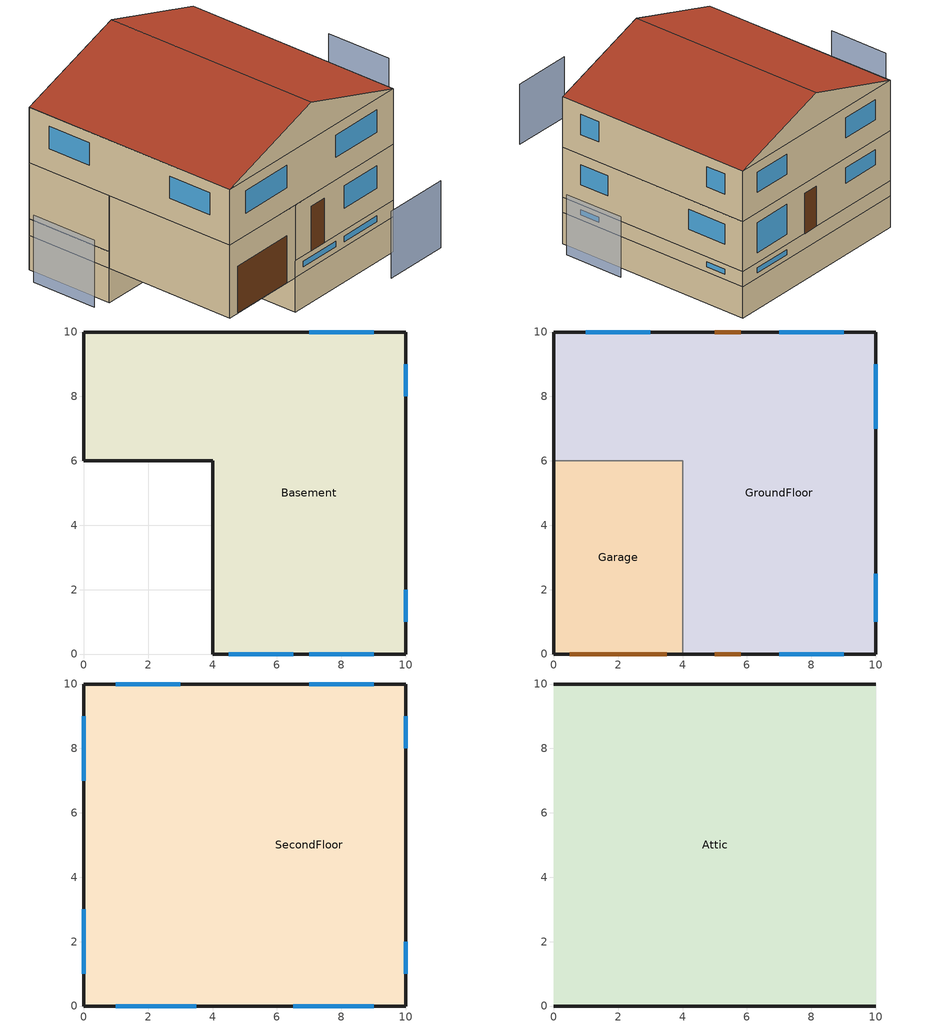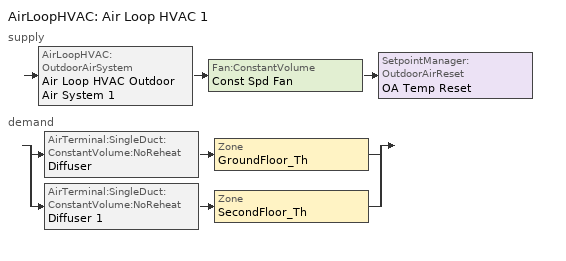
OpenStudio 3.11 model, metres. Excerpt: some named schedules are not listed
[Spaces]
Basement
 floor foundation (SFD_BasementFloor 9): 10,10 10,0 4,0 4,6 0,6 0,10 z-1.55
 wall outside (Surface 23 c tbd): 10,0 10,10 z0:0.75
 wall outside (Surface 34 c tbd): 10,10 0,10 z0:0.75
 wall outside (Surface 26 c tbd): 0,10 0,6 z0:0.75
 wall outside (Surface 37 c tbd): 4,0 10,0 z0:0.75
 wall foundation (SFD_new-construction_BasementWall): 4,6 4,0 10,0 10,10 0,10 0,6 4,6 z-1.55:0
 wall to Garage (Surface 40 c tbd): 4,6 4,0 z0:0.75
 wall to Garage (Surface 41 c tbd): 0,6 4,6 z0:0.75
 window: 10,1 10,2 / 10,8 10,9 / 7,0 9,0 / 4.5,0 6.5,0 / 9,10 7,10 z0.25:0.5
Garage
 floor ground: 4,6 4,0 0,0 0,6 z0
 wall outside: 0,6 0,0 4,0 z0:3.25
 wall to GroundFloor: 4,0 4,6 0,6 z0.75:3.25
 door: 0.5,0 3.5,0 z0:2.1
GroundFloor
 floor to Basement: 10,10 10,0 4,0 4,6 0,6 0,10 z0.75
 wall outside (Surface 9 c tbd): 4,0 10,0 z0.75:3.25
 wall outside (Surface 12 c tbd): 0,10 0,6 z0.75:3.25
 wall outside (Surface 13 c tbd): 10,10 0,10 z0.75:3.25
 wall outside (Surface 14 c tbd): 10,0 10,10 z0.75:3.25
 window: 7,0 9,0 / 10,1 10,2.5 / 10,7 10,9 z1.75:2.75; 9,10 7,10 z1.25:2.75; 3,10 1,10 z2:2.75
 door: 5,0 5.8,0 / 5.8,10 5,10 z0.75:2.75
SecondFloor
 floor to GroundFloor: 10,10 10,0 4,0 4,6 0,6 0,10 z3.25
 floor to Garage (Surface 42 c tbd): 4,6 4,0 0,0 0,6 z3.25
 wall outside (Surface 16 c tbd): 0,10 0,0 z3.25:5.75
 wall outside (Surface 17 c tbd): 10,0 10,10 z3.25:5.75
 wall outside (Surface 18 c tbd): 0,0 10,0 z3.25:5.75
 wall outside (Surface 19 c tbd): 10,10 0,10 z3.25:5.75
 window: 1,0 3.5,0 / 6.5,0 9,0 / 10,1 10,2 / 10,8 10,9 / 9,10 7,10 / 3,10 1,10 / 0,9 0,7 / 0,3 0,1 z4.25:5.25
Attic
 floor to SecondFloor: 10,10 10,0 0,0 0,10 z5.75
 wall outside: 5,0,7.4 0,0,5.75 10,0,5.75; 5,10,7.4 10,10,5.75 0,10,5.75
 roof outside: 5,10,7.4 0,10,5.75 0,0,5.75 5,0,7.4; 5,0,7.4 10,0,5.75 10,10,5.75 5,10,7.4
shading: -4,3.5 -4,6.5 / 8,-4 5,-4 / 14,6.5 14,3.5 z1:4
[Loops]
AirLoopHVAC 'Air Loop HVAC 1'
 supply: AirLoopHVAC:OutdoorAirSystem 'Air Loop HVAC Outdoor Air System 1' > Fan:ConstantVolume 'Const Spd Fan' > SetpointManager:OutdoorAirReset 'OA Temp Reset'
 demand: split
  | AirTerminal:SingleDuct:ConstantVolume:NoReheat 'Diffuser' > Zone 'GroundFloor_Th'
  | AirTerminal:SingleDuct:ConstantVolume:NoReheat 'Diffuser 1' > Zone 'SecondFloor_Th'
[Building]
Building 1: Default Construction Set=SFD_new-construction_ConstructionSet
[Site]
MONTREAL INTL A: Latitude {deg}=45.47; Longitude {deg}=-73.74; Time Zone {hr}=-5; Elevation {m}=36
[ClimateZones]
Climate Zone Institution Name 1=ASHRAE; Climate Zone Document Name 1=ANSI/ASHRAE Standard 169; Climate Zone Document Year 1=2006; Climate Zone Institution Name 2=CEC; Climate Zone Document Name 2=California Climate Zone Descriptions; Climate Zone Document Year 2=1995
[SizingPeriod:DesignDay] Barometric Pressure {Pa}=100893; Rain Indicator=No; Snow Indicator=No; Day of Month=21; Daylight Saving Time Indicator=No; Humidity Condition Type=Wetbulb; Dry-Bulb Temperature Range Modifier Type=DefaultMultipliers
Name | Maximum Dry-Bulb Temperature {C} | Daily Dry-Bulb Temperature Range {deltaC} | Wind Speed {m/s} | Wind Direction {deg} | Sky Clearness | Month | Day Type | Wetbulb or DewPoint at Maximum Dry-Bulb {C} | Solar Model Indicator | ASHRAE Clear Sky Optical Depth for Beam Irradiance | ASHRAE Clear Sky Optical Depth for Diffuse Irradiance
Montreal-Trudeau Intl AP Ann Htg 99.6% Condns DB | -22.9 | 0 | 4.3 | 260 | 0 | 1 | WinterDesignDay | -22.9 | ASHRAEClearSky
Montreal-Trudeau Intl AP Ann Clg .4% Condns DB=>MWB | 30.3 | 8.8 | 5.4 | 230 |  | 7 | SummerDesignDay | 22.1 | ASHRAETau | 0.431 | 2.246
[Construction]
SFD_Furnishing: Wood Furnishing
SFD_IntWall: Gypsum Board, Air Layer 1, Wood frame wall 2x4 uninsulated, Air Layer 1, Gypsum Board
SFD_new-construction_ExtWall: Cladding-vinyl, Air Layer 1, Plywood, Wood frame wall 2x4 insulated, Insulation 75 mm, Air Layer 1, Gypsum Board
SFD_BasementFloor; SFD_BasementFloor 9; SFD_BasementFloor 10; SFD_BasementFloor 11: Heavy Concrete 150 mm
SFD_GarageWall: Cladding-vinyl, Air Layer 1, Plywood, Wood frame wall 2x4 insulated, Air Layer 1, Gypsum Board
SFD_Garage_Roof: Shingles asphalt, Plywood, Air Layer 1, Wood frame roof 2x10 insulated, Gypsum Board
SFD_Garage_CeilingToAttic: Gypsum Board, Wood frame roof 2x10 insulated, Plywood
SFD_pre1945_BasementWall: Heavy Concrete 200 mm, Insulation panel 45 mm, Air Layer 1, Gypsum Board
SFD_Window_new-construction: SFD_Window_new-construction
SFD_Door_new-construction: SFD_Door_new-construction
SFD_pre1945_BasementWallAboveGround: Plaster, Heavy Concrete 200 mm, Insulation panel 45 mm, Air Layer 1, Gypsum Board
SFD_Roof: Shingles asphalt, Plywood
SFD_IntFloor: Wood Flooring, Plywood, Wood frame roof 2x10 uninsulated, Gypsum Board
SFD_IntCeiling: Gypsum Board, Wood frame roof 2x10 uninsulated, Plywood, Wood Flooring
SFD_new-construction_BasementWall: Heavy Concrete 200 mm, Insulation panel 80 mm, Gypsum Board
SFD_new-construction_AtticFloor: Bulk insulation-cellulose 240 mm, Plywood, Wood frame roof 2x10 insulated, Gypsum Board
SFD_new-construction_CeilingToAttic: Gypsum Board, Wood frame roof 2x10 insulated, Plywood, Bulk insulation-cellulose 240 mm
Surface 12 c tbd: Cladding-vinyl, Air Layer 1, Plywood, Wood frame wall 2x4 insulated, Surface 12 m tbd, Air Layer 1, Gypsum Board
Surface 13 c tbd: Cladding-vinyl, Air Layer 1, Plywood, Wood frame wall 2x4 insulated, Surface 13 m tbd, Air Layer 1, Gypsum Board
Surface 14 c tbd: Cladding-vinyl, Air Layer 1, Plywood, Wood frame wall 2x4 insulated, Surface 14 m tbd, Air Layer 1, Gypsum Board
Surface 16 c tbd: Cladding-vinyl, Air Layer 1, Plywood, Wood frame wall 2x4 insulated, Surface 16 m tbd, Air Layer 1, Gypsum Board
Surface 17 c tbd: Cladding-vinyl, Air Layer 1, Plywood, Wood frame wall 2x4 insulated, Surface 17 m tbd, Air Layer 1, Gypsum Board
Surface 18 c tbd: Cladding-vinyl, Air Layer 1, Plywood, Wood frame wall 2x4 insulated, Surface 18 m tbd, Air Layer 1, Gypsum Board
Surface 19 c tbd: Cladding-vinyl, Air Layer 1, Plywood, Wood frame wall 2x4 insulated, Surface 19 m tbd, Air Layer 1, Gypsum Board
Surface 23 c tbd: Plaster, Heavy Concrete 200 mm, Surface 23 m tbd, Air Layer 1, Gypsum Board
Surface 26 c tbd: Plaster, Heavy Concrete 200 mm, Surface 26 m tbd, Air Layer 1, Gypsum Board
Surface 34 c tbd: Plaster, Heavy Concrete 200 mm, Surface 34 m tbd, Air Layer 1, Gypsum Board
Surface 37 c tbd: Plaster, Heavy Concrete 200 mm, Surface 37 m tbd, Air Layer 1, Gypsum Board
Surface 40 c tbd: Cladding-vinyl, Air Layer 1, Plywood, Wood frame wall 2x4 insulated, Surface 40 m tbd, Air Layer 1, Gypsum Board
Surface 41 c tbd: Cladding-vinyl, Air Layer 1, Plywood, Wood frame wall 2x4 insulated, Surface 41 m tbd, Air Layer 1, Gypsum Board
Surface 42 c tbd: Gypsum Board, Surface 42 m tbd, Plywood
Surface 9 c tbd: Cladding-vinyl, Air Layer 1, Plywood, Wood frame wall 2x4 insulated, Surface 9 m tbd, Air Layer 1, Gypsum Board
[Material]
Name | Roughness | Thickness {m} | Conductivity {W/m-K} | Density {kg/m3} | Specific Heat {J/kg-K} | Solar Absorptance | Visible Absorptance | Thermal Absorptance
Wood Furnishing | Smooth | 0.075 | 0.12 | 540 | 1210 | 0.5 | 0.5
Gypsum Board | Smooth | 0.0127 | 0.16 | 800 | 1090 | 0.3 | 0.5
Wood frame wall 2x4 uninsulated | Smooth | 0.089 | 0.409 | 154.65 | 1626.3
Wood frame wall 2x4 insulated | Smooth | 0.089 | 0.073 | 165.2 | 1571.76
Heavy Concrete 150 mm | Smooth | 0.1524 | 1.95 | 2240 | 900 | 0.3 | 0.5
Wood frame roof 2x10 insulated | Smooth | 0.235 | 0.16 | 96 | 1515
Heavy Concrete 200 mm | Smooth | 0.2032 | 1.95 | 2240 | 900 | 0.3 | 0.5
Insulation panel 80 mm | Smooth | 0.08 | 0.03 | 43 | 1210
Insulation panel 45 mm | Smooth | 0.0431 | 0.03 | 43 | 1210
Cladding-vinyl | Smooth | 0.0095 | 0.086 | 200 | 1000 | 0.5 | 0.5
Plywood | Smooth | 0.0159 | 0.12 | 544 | 1210 | 0.5 | 0.5
Insulation 75 mm | Smooth | 0.0754 | 0.046 | 19 | 960
Shingles asphalt | Smooth | 0.0032 | 0.04 | 1120 | 1260 | 0.5 | 0.5
Plaster | Smooth | 0.005 | 0.071 | 1860 | 840 | 0.3 | 0.5
Wood Flooring | Smooth | 0.019 | 0.17 | 700 | 1630 | 0.5 | 0.2
Wood frame roof 2x10 uninsulated | Smooth | 0.235 | 1.1557 | 80.994 | 1621.88
Bulk insulation-cellulose 240 mm | Smooth | 0.2395 | 0.046 | 20 | 1400
XPS 25mm | Rough | 0.0254 | 0.029 | 28 | 1450 | 0.7 |  | 0.9
Surface 12 m tbd | Smooth | 0.0713415 | 0.046 | 19 | 960
Surface 13 m tbd | Smooth | 0.0599593 | 0.046 | 19 | 960
Surface 14 m tbd | Smooth | 0.0623371 | 0.046 | 19 | 960
Surface 16 m tbd | Smooth | 0.0625989 | 0.046 | 19 | 960
Surface 17 m tbd | Smooth | 0.066316 | 0.046 | 19 | 960
Surface 18 m tbd | Smooth | 0.0606905 | 0.046 | 19 | 960
Surface 19 m tbd | Smooth | 0.062655 | 0.046 | 19 | 960
Surface 23 m tbd | Smooth | 0.0343151 | 0.03 | 43 | 1210
Surface 26 m tbd | Smooth | 0.0400871 | 0.03 | 43 | 1210
Surface 34 m tbd | Smooth | 0.034596 | 0.03 | 43 | 1210
Surface 37 m tbd | Smooth | 0.0247267 | 0.03 | 43 | 1210
Surface 40 m tbd; Surface 41 m tbd | Smooth | 0.0690607 | 0.046 | 19 | 960
Surface 42 m tbd | Smooth | 0.224111 | 0.16 | 96 | 1515
Surface 9 m tbd | Smooth | 0.0619442 | 0.046 | 19 | 960
[Material:AirGap]
Air Layer 1: Thermal Resistance {m2-K/W}=0.15
[DefaultConstructionSet] Interior Partition Construction=SFD_IntWall; Adiabatic Surface Construction=SFD_new-construction_ExtWall
Name | Default Exterior Surface Constructions | Default Interior Surface Constructions | Default Ground Contact Surface Constructions | Default Exterior SubSurface Constructions | Default Interior SubSurface Constructions
SFD_new-construction_ConstructionSet-Garage | Default Surface Constructions 61 | Default Surface Constructions 62 | Default Surface Constructions 63 | Default Sub Surface Constructions 41 | Default Sub Surface Constructions 42
SFD_new-construction_ConstructionSet-Basement | Default Surface Constructions 73 | Default Surface Constructions 74 | Default Surface Constructions 75 | Default Sub Surface Constructions 46 | Default Sub Surface Constructions 28
SFD_new-construction_ConstructionSet-Attic | Default Surface Constructions 28 | Default Surface Constructions 29 | Default Surface Constructions 30 | Default Sub Surface Constructions 19 | Default Sub Surface Constructions 20
SFD_new-construction_ConstructionSet | Default Surface Constructions 16 | Default Surface Constructions 17 | Default Surface Constructions 18 | Default Sub Surface Constructions 11 | Default Sub Surface Constructions 12
[DefaultSurfaceConstructions]
Name | Floor Construction | Wall Construction | Roof Ceiling Construction
Default Surface Constructions 61 | SFD_BasementFloor | SFD_GarageWall | SFD_Garage_Roof
Default Surface Constructions 62 |  | SFD_new-construction_ExtWall | SFD_Garage_CeilingToAttic
Default Surface Constructions 63 | SFD_BasementFloor | SFD_pre1945_BasementWall
Default Surface Constructions 73 | SFD_BasementFloor 9 | SFD_pre1945_BasementWallAboveGround | SFD_Roof
Default Surface Constructions 74 | SFD_IntFloor |  | SFD_IntCeiling
Default Surface Constructions 75 | SFD_BasementFloor 9 | SFD_new-construction_BasementWall
Default Surface Constructions 28 | SFD_BasementFloor 10 | SFD_new-construction_ExtWall | SFD_Roof
Default Surface Constructions 29 | SFD_new-construction_AtticFloor | SFD_IntWall | SFD_new-construction_CeilingToAttic
Default Surface Constructions 30 | SFD_BasementFloor 10 | SFD_new-construction_BasementWall
Default Surface Constructions 16 | SFD_BasementFloor 11 | SFD_new-construction_ExtWall | SFD_Roof
Default Surface Constructions 17 | SFD_IntFloor | SFD_IntWall | SFD_IntCeiling
Default Surface Constructions 18 | SFD_BasementFloor 11 | SFD_new-construction_BasementWall
[DefaultSubSurfaceConstructions]
Name | Fixed Window Construction | Operable Window Construction | Door Construction
Default Sub Surface Constructions 41; Default Sub Surface Constructions 46; Default Sub Surface Constructions 19; Default Sub Surface Constructions 11 | SFD_Window_new-construction | SFD_Window_new-construction | SFD_Door_new-construction
Default Sub Surface Constructions 42; Default Sub Surface Constructions 28; Default Sub Surface Constructions 20; Default Sub Surface Constructions 12
[WindowMaterial:SimpleGlazingSystem]
SFD_Window_new-construction: U-Factor {W/m2-K}=1.8; Solar Heat Gain Coefficient=0.6; Visible Transmittance=0.8
[Material:NoMass]
SFD_Door_new-construction: Roughness=Smooth; Thermal Resistance {m2-K/W}=1.11
[ThermostatSetpoint:DualSetpoint] Cooling Setpoint Temperature Schedule=Residential ClgSetpoint
Name | Heating Setpoint Temperature Schedule
Thermostat Setpoint Dual Setpoint 1; Thermostat Setpoint Dual Setpoint 2 | Residential HtgSetpoint
Thermostat Setpoint Dual Setpoint 3
[DesignSpecification:OutdoorAir]
SFD-OA-Quebec-code-2015: Outdoor Air Method=Sum; Outdoor Air Flow per Person {m3/s-person}=0; Outdoor Air Flow Rate {m3/s}=0.015
[ShadingControl]
Shading Control 1: Shading Type=InteriorBlind; Multiple Surface Control Type=Sequential
[Space]
Name | Space Type | Thermal Zone
Garage | SFD_Garage_SpaceType | Garage_Th
GroundFloor | SFD_MainFloors_SpaceType | GroundFloor_Th
SecondFloor | SFD_MainFloors_SpaceType | SecondFloor_Th
Basement | SFD_Basement_SpaceType | Basement_Th
Attic | SFD_Attic_SpaceType | Attic_Th
[ThermalZone] Use Ideal Air Loads=No
Name | Thermostat
Garage_Th; Attic_Th
GroundFloor_Th | Thermostat Setpoint Dual Setpoint 2
SecondFloor_Th | Thermostat Setpoint Dual Setpoint 1
Basement_Th | Thermostat Setpoint Dual Setpoint 3
[Sizing:Zone] Zone Cooling Design Supply Air Temperature Input Method=SupplyAirTemperature; Zone Cooling Design Supply Air Temperature {C}=14; Zone Heating Design Supply Air Temperature Input Method=SupplyAirTemperature; Zone Heating Design Supply Air Temperature {C}=40; Zone Heating Design Supply Air Temperature Difference {deltaC}=11.11; Zone Cooling Design Supply Air Humidity Ratio {kg-H2O/kg-air}=0.0085; Zone Heating Design Supply Air Humidity Ratio {kg-H2O/kg-air}=0.008; Cooling Design Air Flow Method=DesignDay; Heating Design Air Flow Method=DesignDay; Account for Dedicated Outdoor Air System=No; Dedicated Outdoor Air System Control Strategy=NeutralSupplyAir; Dedicated Outdoor Air Low Setpoint Temperature for Design {C}=autosize; Dedicated Outdoor Air High Setpoint Temperature for Design {C}=autosize; Zone Load Sizing Method=Sensible Load Only No Latent Load; Zone Latent Cooling Design Supply Air Humidity Ratio Input Method=HumidityRatioDifference; Zone Cooling Design Supply Air Humidity Ratio Difference {kgWater/kgDryAir}=0.005; Zone Latent Heating Design Supply Air Humidity Ratio Input Method=HumidityRatioDifference; Zone Humidification Design Supply Air Humidity Ratio Difference {kgWater/kgDryAir}=0.005; Sizing Option=Coincident; Heating Coil Sizing Method=None; Maximum Heating Capacity To Cooling Load Sizing Ratio {W/W}=1
Name | Zone Cooling Design Supply Air Temperature Difference {deltaC}
Garage_Th; SecondFloor_Th; Basement_Th; Attic_Th | 11.11
GroundFloor_Th | 11
[Zone equipment]
GroundFloor_Th: Diffuser, Cycling PTAC DX Clg Elec Htg, Elec Baseboard 1, Sub Surface 2_WindandStackOpenArea, Sub Surface 6_WindandStackOpenArea, Sub Surface 5_WindandStackOpenArea, Sub Surface 17_WindandStackOpenArea, Sub Surface 14_WindandStackOpenArea
SecondFloor_Th: Diffuser 1, Cycling PTAC DX Clg Elec Htg 1, Elec Baseboard 2, Sub Surface 4_WindandStackOpenArea, Sub Surface 3_WindandStackOpenArea, Sub Surface 15_WindandStackOpenArea, Sub Surface 7_WindandStackOpenArea, Sub Surface 8_WindandStackOpenArea, Sub Surface 16_WindandStackOpenArea, Sub Surface 19_WindandStackOpenArea, Sub Surface 20_WindandStackOpenArea
Basement_Th: Elec Baseboard
[SpaceType]
Name | Default Construction Set | Design Specification Outdoor Air Object
SFD_Attic_SpaceType | SFD_new-construction_ConstructionSet-Attic
SFD_Basement_SpaceType | SFD_new-construction_ConstructionSet-Basement
SFD_Garage_SpaceType | SFD_new-construction_ConstructionSet-Garage
SFD_MainFloors_SpaceType |  | SFD-OA-Quebec-code-2015
[SpaceInfiltration:DesignFlowRate] Density Basis=Outdoor
Name | Space or SpaceType | Design Flow Rate Calculation Method | Flow per Exterior Surface Area {m3/s-m2} | Air Changes per Hour {1/hr} | Constant Term Coefficient | Temperature Term Coefficient | Velocity Term Coefficient | Velocity Squared Term Coefficient | Design Flow Rate {m3/s}
Attic Ventilation | SFD_Attic_SpaceType | AirChanges/Hour | 0 | 3 | 0.606 | 0.03636 | 0.1177 | 0
Air exhaust-intake compensation | SFD_MainFloors_SpaceType | Flow/Space |  |  |  |  |  |  | 0.001
[InternalMass] Multiplier=1
Name | Internal Mass Definition | Space or SpaceType
Basement_InternalMassFurnishing | SFD_InternalMassFurnishing | SFD_Basement_SpaceType
MainFloors_InternalMassFurnishing | SFD_InternalMassFurnishing | SFD_MainFloors_SpaceType
MainFloors_IntWalls | SFD_IntWalls | SFD_MainFloors_SpaceType
[InternalMass:Definition]
Name | Construction | Design Level Calculation Method | Surface Area per Space Floor Area | Surface Area {m2}
SFD_InternalMassFurnishing | SFD_Furnishing | SurfaceArea/Area | 2
SFD_IntWalls | SFD_IntWall | SurfaceArea |  | 80
[People:Definition]
SFD_People: Number of People Calculation Method=People; Number of People {people}=2.84; Fraction Radiant=0.3
[Lights:Definition]
SFD_InteriorLighting: Design Level Calculation Method=LightingLevel; Lighting Level {W}=301.7; Fraction Radiant=0.4; Fraction Visible=0.2
[ElectricEquipment:Definition] Design Level Calculation Method=EquipmentLevel
Name | Design Level {W} | Fraction Latent | Fraction Radiant | Fraction Lost
SFD_OtherEquipment | 1847.3 | 0 | 0.2
SFD_WashingMachine | 59.9 |  | 0.2
SFD_Dishwasher | 118.5 |  | 0.2
SFD_Freezer | 53.4 |  | 0.2
SFD_HWElectricConsumption | 1184.1 |  |  | 0.99
SFD_StoveTopOven | 473.8 |  | 0.2
SFD_Refrigerator | 160.3 |  | 0.2
SFD_Dryer | 619.1 |  | 0.2 | 0.8
[People]
MainFloors_People: People Definition=SFD_People; Space or SpaceType=SFD_MainFloors_SpaceType; Number of People Schedule=Residential Occupancy; Activity Level Schedule=Residential Occupant Activity; Clothing Insulation Calculation Method=ClothingInsulationSchedule; Multiplier=0.5
[Lights]
MainFloors_InteriorLighting: Lights Definition=SFD_InteriorLighting; Space or SpaceType=SFD_MainFloors_SpaceType; Schedule=Interior Lighting Schedule; Fraction Replaceable=1; Multiplier=0.5
[ElectricEquipment] Space or SpaceType=SFD_MainFloors_SpaceType; Multiplier=0.5
Name | Electric Equipment Definition | Schedule
MainFloors_Dishwasher | SFD_Dishwasher | Dishwasher Schedule
MainFloors_HWElectricConsumption | SFD_HWElectricConsumption | Hot Water Tank Electric Load Schedule
MainFloors_OtherEquipment | SFD_OtherEquipment | Other Electric Charges Schedule
MainFloors_WashingMachine | SFD_WashingMachine | Washer Schedule
MainFloors_Dryer | SFD_Dryer | Dryer Schedule
MainFloors_Freezer | SFD_Freezer | Freezer Schedule
MainFloors_Refrigerator | SFD_Refrigerator | Fridge Schedule
MainFloors_StoveTopOven | SFD_StoveTopOven | Stovetop Schedule
[Exterior:Lights:Definition]
SFD_ExteriorLights: Design Level {W}=38.5
[Exterior:Lights]
Exterior Lights 1: Exterior Lights Definition=SFD_ExteriorLights; Schedule=Exterior Lighting Schedule
[ZoneHVAC:Baseboard:Convective:Electric] Availability Schedule=Always On Discrete hvac_library; Nominal Capacity {W}=autosize; Efficiency=1
Elec Baseboard; Elec Baseboard 1; Elec Baseboard 2
[ZoneHVAC:PackagedTerminalAirConditioner] Availability Schedule=Always On Discrete hvac_library; Supply Air Flow Rate During Cooling Operation {m3/s}=Autosize; Supply Air Flow Rate During Heating Operation {m3/s}=Autosize; Supply Air Flow Rate When No Cooling or Heating is Needed {m3/s}=Autosize; No Load Supply Air Flow Rate Control Set To Low Speed=Yes; Outdoor Air Flow Rate During Cooling Operation {m3/s}=0; Outdoor Air Flow Rate During Heating Operation {m3/s}=0; Outdoor Air Flow Rate When No Cooling or Heating is Needed {m3/s}=0; Fan Placement=DrawThrough; Supply Air Fan Operating Mode Schedule=Cycling PTAC Fan Mode Always Zero
Name | Supply Air Fan | Heating Coil | Cooling Coil
Cycling PTAC DX Clg Elec Htg | Cycling Elec PTAC Fan | Cycling PTAC Elec Htg Coil | Cycling Elec PTAC 1 Spd DX Clg Coil
Cycling PTAC DX Clg Elec Htg 1 | Cycling Elec PTAC Fan 1 | Cycling PTAC Elec Htg Coil 1 | Cycling Elec PTAC 1 Spd DX Clg Coil 1
[Fan:OnOff] Availability Schedule=Always On Discrete hvac_library; Fan Total Efficiency=0.6; Pressure Rise {Pa}=250; Maximum Flow Rate {m3/s}=autosize; Motor Efficiency=0.8; Motor In Airstream Fraction=1; Fan Power Ratio Function of Speed Ratio Curve=Fan On Off Power Curve 15; Fan Efficiency Ratio Function of Speed Ratio Curve=Fan On Off Efficiency Curve 15
Cycling Elec PTAC Fan; Cycling Elec PTAC Fan 1
[Coil:Heating:Electric] Availability Schedule=Always On Discrete hvac_library; Nominal Capacity {W}=0
Cycling PTAC Elec Htg Coil; Cycling PTAC Elec Htg Coil 1
[Coil:Cooling:DX:SingleSpeed] Availability Schedule=Always On Discrete hvac_library; Rated Total Cooling Capacity {W}=autosize; Rated Sensible Heat Ratio=autosize; Rated COP {W/W}=2.5; Rated Air Flow Rate {m3/s}=autosize; Rated Evaporator Fan Power Per Volume Flow Rate 2017 {W/(m3/s)}=773.3; Rated Evaporator Fan Power Per Volume Flow Rate 2023 {W/(m3/s)}=934.4; Total Cooling Capacity Function of Temperature Curve=Curve Biquadratic 29; Total Cooling Capacity Function of Flow Fraction Curve=Curve Quadratic 35; Energy Input Ratio Function of Temperature Curve=Curve Biquadratic 30; Energy Input Ratio Function of Flow Fraction Curve=Curve Quadratic 36; Part Load Fraction Correlation Curve=Curve Quadratic 37; Minimum Outdoor Dry-Bulb Temperature for Compressor Operation {C}=-25; Nominal Time for Condensate Removal to Begin {s}=0; Ratio of Initial Moisture Evaporation Rate and Steady State Latent Capacity=0; Maximum Cycling Rate {cycles/hr}=0; Latent Capacity Time Constant {s}=0; Condenser Type=AirCooled; Evaporative Condenser Effectiveness=0; Evaporative Condenser Air Flow Rate {m3/s}=Autosize; Evaporative Condenser Pump Rated Power Consumption {W}=Autosize; Crankcase Heater Capacity {W}=0; Maximum Outdoor Dry-Bulb Temperature for Crankcase Heater Operation {C}=0; Basin Heater Capacity {W/K}=0; Basin Heater Setpoint Temperature {C}=10
Cycling Elec PTAC 1 Spd DX Clg Coil; Cycling Elec PTAC 1 Spd DX Clg Coil 1
[SpaceInfiltration:EffectiveLeakageArea]
SFD_ELA_new-construction: Space or SpaceType=SFD_MainFloors_SpaceType; Effective Air Leakage Area {cm2}=154.48; Stack Coefficient=0.000145; Wind Coefficient=0.000174
[AirLoopHVAC]
Air Loop HVAC 1: Availability Schedule=Always On Discrete; Design Supply Air Flow Rate {m3/s}=autosize; Design Return Air Flow Fraction of Supply Air Flow=1
[Sizing:System]
Air Loop HVAC 1: Type of Load to Size On=VentilationRequirement; Central Heating Maximum System Air Flow Ratio=0.3; Preheat Design Temperature {C}=18; Preheat Design Humidity Ratio {kg-H2O/kg-Air}=0.008; Precool Design Temperature {C}=14; Precool Design Humidity Ratio {kg-H2O/kg-Air}=0.008; Central Cooling Design Supply Air Temperature {C}=14; Central Heating Design Supply Air Temperature {C}=18; 100% Outdoor Air in Cooling=Yes; 100% Outdoor Air in Heating=Yes; Central Cooling Design Supply Air Humidity Ratio {kg-H2O/kg-Air}=0.0085; Zone Maximum Outdoor Air Fraction=1; Cooling Supply Air Flow Rate Per Floor Area {m3/s-m2}=0.00996765; Cooling Fraction of Autosized Cooling Supply Air Flow Rate=1; Cooling Supply Air Flow Rate Per Unit Cooling Capacity {m3/s-W}=3.94755e-05; Heating Supply Air Flow Rate Per Floor Area {m3/s-m2}=0.00996765; Heating Fraction of Autosized Heating Supply Air Flow Rate=1; Heating Fraction of Autosized Cooling Supply Air Flow Rate=1; Heating Supply Air Flow Rate Per Unit Heating Capacity {m3/s-W}=3.15882e-05; Cooling Design Capacity Method=CoolingDesignCapacity; Cooling Design Capacity {W}=autosize; Cooling Design Capacity Per Floor Area {W/m2}=234.7; Fraction of Autosized Cooling Design Capacity=1; Heating Design Capacity Method=HeatingDesignCapacity; Heating Design Capacity {W}=autosize; Heating Design Capacity Per Floor Area {W/m2}=157; Fraction of Autosized Heating Design Capacity=1; Central Cooling Capacity Control Method=OnOff; Occupant Diversity=autosize; Heating Coil Sizing Method=None; Maximum Heating Capacity To Cooling Capacity Sizing Ratio {W/W}=1
[AirLoopHVAC:OutdoorAirSystem]
Air Loop HVAC Outdoor Air System 1: Controller=Controller Outdoor Air 1
[Controller:OutdoorAir]
Controller Outdoor Air 1: Minimum Outdoor Air Flow Rate {m3/s}=Autosize; Maximum Outdoor Air Flow Rate {m3/s}=Autosize; Economizer Control Type=NoEconomizer; Economizer Control Action Type=ModulateFlow; Economizer Maximum Limit Dry-Bulb Temperature {C}=28; Economizer Maximum Limit Enthalpy {J/kg}=64000; Economizer Minimum Limit Dry-Bulb Temperature {C}=-100; Lockout Type=NoLockout; Minimum Limit Type=FixedMinimum; Controller Mechanical Ventilation=Controller Mechanical Ventilation 4; High Humidity Control=No; High Humidity Outdoor Air Flow Ratio=1; Control High Indoor Humidity Based on Outdoor Humidity Ratio=Yes; Heat Recovery Bypass Control Type=BypassWhenWithinEconomizerLimits; Economizer Operation Staging=InterlockedWithMechanicalCooling
[Controller:MechanicalVentilation]
Controller Mechanical Ventilation 4: Availability Schedule=Always On Discrete 2
[HeatExchanger:AirToAir:SensibleAndLatent]
Air-to-Air Plate HX: Availability Schedule=Always On Discrete hvac_library; Nominal Supply Air Flow Rate {m3/s}=autosize; Sensible Effectiveness at 100% Heating Air Flow=0.54; Latent Effectiveness at 100% Heating Air Flow=0; Sensible Effectiveness at 100% Cooling Air Flow=0.54; Latent Effectiveness at 100% Cooling Air Flow=0; Nominal Electric Power {W}=0; Supply Air Outlet Temperature Control=Yes; Heat Exchanger Type=Plate; Frost Control Type=None; Threshold Temperature {C}=1.7; Economizer Lockout=Yes
[Fan:ConstantVolume]
Const Spd Fan: Availability Schedule=Always On Discrete hvac_library; Maximum Flow Rate {m3/s}=AutoSize
[SetpointManager:OutdoorAirReset]
OA Temp Reset: Control Variable=Temperature; Setpoint at Outdoor Low Temperature {C}=18; Outdoor Low Temperature {C}=15; Setpoint at Outdoor High Temperature {C}=14; Outdoor High Temperature {C}=24
[AirTerminal:SingleDuct:ConstantVolume:NoReheat] Availability Schedule=Always On Discrete hvac_library; Maximum Air Flow Rate {m3/s}=AutoSize
Diffuser; Diffuser 1
[ZoneVentilation:WindandStackOpenArea] Opening Area Fraction Schedule=SFD Window Opening Fraction; Opening Effectiveness=autocalculate; Discharge Coefficient for Opening=autocalculate; Minimum Indoor Temperature {C}=21; Maximum Indoor Temperature {C}=40; Delta Temperature {deltaC}=-100; Minimum Outdoor Temperature {C}=21; Maximum Outdoor Temperature {C}=24; Maximum Wind Speed {m/s}=10
Name | Opening Area {m2} | Effective Angle {deg} | Height Difference {m}
Sub Surface 4_WindandStackOpenArea; Sub Surface 3_WindandStackOpenArea | 2.5 | 180 | 0.25
Sub Surface 2_WindandStackOpenArea | 2 | 180 | 0.25
Sub Surface 6_WindandStackOpenArea | 2 | 90 | 0.25
Sub Surface 15_WindandStackOpenArea; Sub Surface 16_WindandStackOpenArea | 2 | 0 | 0.25
Sub Surface 5_WindandStackOpenArea | 1.5 | 90 | 0.25
Sub Surface 7_WindandStackOpenArea; Sub Surface 8_WindandStackOpenArea | 1 | 90 | 0.25
Sub Surface 17_WindandStackOpenArea | 1.5 | 0 | 0.1875
Sub Surface 14_WindandStackOpenArea | 3 | 0 | 0.375
Sub Surface 19_WindandStackOpenArea; Sub Surface 20_WindandStackOpenArea | 2 | 270 | 0.25
[Foundation:Kiva:Settings]
Soil Conductivity {W/m-K}=1.9; Soil Density {kg/m3}=1920; Soil Specific Heat {J/kg-K}=1425; Ground Solar Absorptivity=0.4; Ground Thermal Absorptivity=0.9; Ground Surface Roughness {m}=0.03; Deep-Ground Boundary Condition=GroundWater; Deep-Ground Depth {m}=10
[Foundation:Kiva]
KIVA Foundation Floor Surface 22: Interior Horizontal Insulation Material=XPS 25mm; Interior Horizontal Insulation Width {m}=0.6
[SurfaceProperty:ExposedFoundationPerimeter]
Surface 22: Exposed Perimeter Calculation Method=TotalExposedPerimeter; Total Exposed Perimeter {m}=40
[Schedule:Constant] Value=1
Always On Discrete; Always On Discrete hvac_library; Always On Discrete 2
[Schedule:Ruleset]
Residential Occupancy: Default Day Schedule=Schedule Day 27
Residential Occupant Activity: Default Day Schedule=Large Office Activity Default Schedule; Summer Design Day Schedule=Large Office Activity Summer Design Day; Winter Design Day Schedule=Large Office Activity Winter Design Day
Cycling PTAC Fan Mode Always Zero: Default Day Schedule=Cycling PTAC Fan Mode Sch Default
Residential HtgSetpoint: Default Day Schedule=Schedule Day 25
Residential ClgSetpoint: Default Day Schedule=Schedule Day 26
SFD Window Opening Fraction: Default Day Schedule=Schedule Day 40
[Schedule:Day]
Schedule Day 27: No, 8, 0, 1, 13, 0, 0.82, 14, 0, 0.77, 16, 0, 0.74, 17, 0, 0.8, 18, 0, 0.95, 19, 0, 1, 20, 0, 0.98, 21, 0, 0.94, 24, 0, 1
Schedule Day 28: No, 8, 0, 1, 9, 0, 0.89, 13, 0, 0.95, 14, 0, 0.89, 16, 0, 0.83, 17, 0, 0.85, 18, 0, 0.95, 19, 0, 1, 20, 0, 0.98, 21, 0, 0.94, 24, 0, 1
Large Office Activity Default Schedule: No, 7, 0, 70, 23, 0, 130, 24, 0, 70
Large Office Activity Summer Design Day; Large Office Activity Winter Design Day: No, 24, 0, 150
Cycling PTAC Fan Mode Sch Default: No, 24, 0, 0
Schedule Day 25: No, 8, 0, 18, 21, 0, 21, 24, 0, 18
Schedule Day 26: No, 24, 0, 25
Schedule Day 40: No, 24, 0, 0.3
[Schedule:Rule]
Schedule Rule 3: Schedule Ruleset=Residential Occupancy; Rule Order=0; Day Schedule=Schedule Day 28; Apply Sunday=Yes; Apply Saturday=Yes
[Curve:Exponent]
Fan On Off Power Curve 15: Coefficient1 Constant=1; Coefficient2 Constant=0; Coefficient3 Constant=0; Minimum Value of x=0; Maximum Value of x=1
[Curve:Cubic]
Fan On Off Efficiency Curve 15: Coefficient1 Constant=1; Coefficient2 x=0; Coefficient3 x**2=0; Coefficient4 x**3=0; Minimum Value of x=0; Maximum Value of x=1
[Curve:Biquadratic] Minimum Value of x=17; Maximum Value of x=22; Minimum Value of y=13; Maximum Value of y=46
Name | Coefficient1 Constant | Coefficient2 x | Coefficient3 x**2 | Coefficient4 y | Coefficient5 y**2 | Coefficient6 x*y
Curve Biquadratic 29 | 0.942588 | 0.00954335 | 0.00068377 | -0.0110427 | 5.249e-06 | -9.72e-06
Curve Biquadratic 30 | 0.342414 | 0.034885 | -0.0006237 | 0.00497722 | 0.000437951 | -0.000728028
[Curve:Quadratic]
Name | Coefficient1 Constant | Coefficient2 x | Coefficient3 x**2 | Minimum Value of x | Maximum Value of x
Curve Quadratic 35 | 0.8 | 0.2 | 0 | 0.5 | 1.5
Curve Quadratic 36 | 1.1552 | -0.1808 | 0.0256 | 0.5 | 1.5
Curve Quadratic 37 | 0.85 | 0.15 | 0 | 0 | 1
